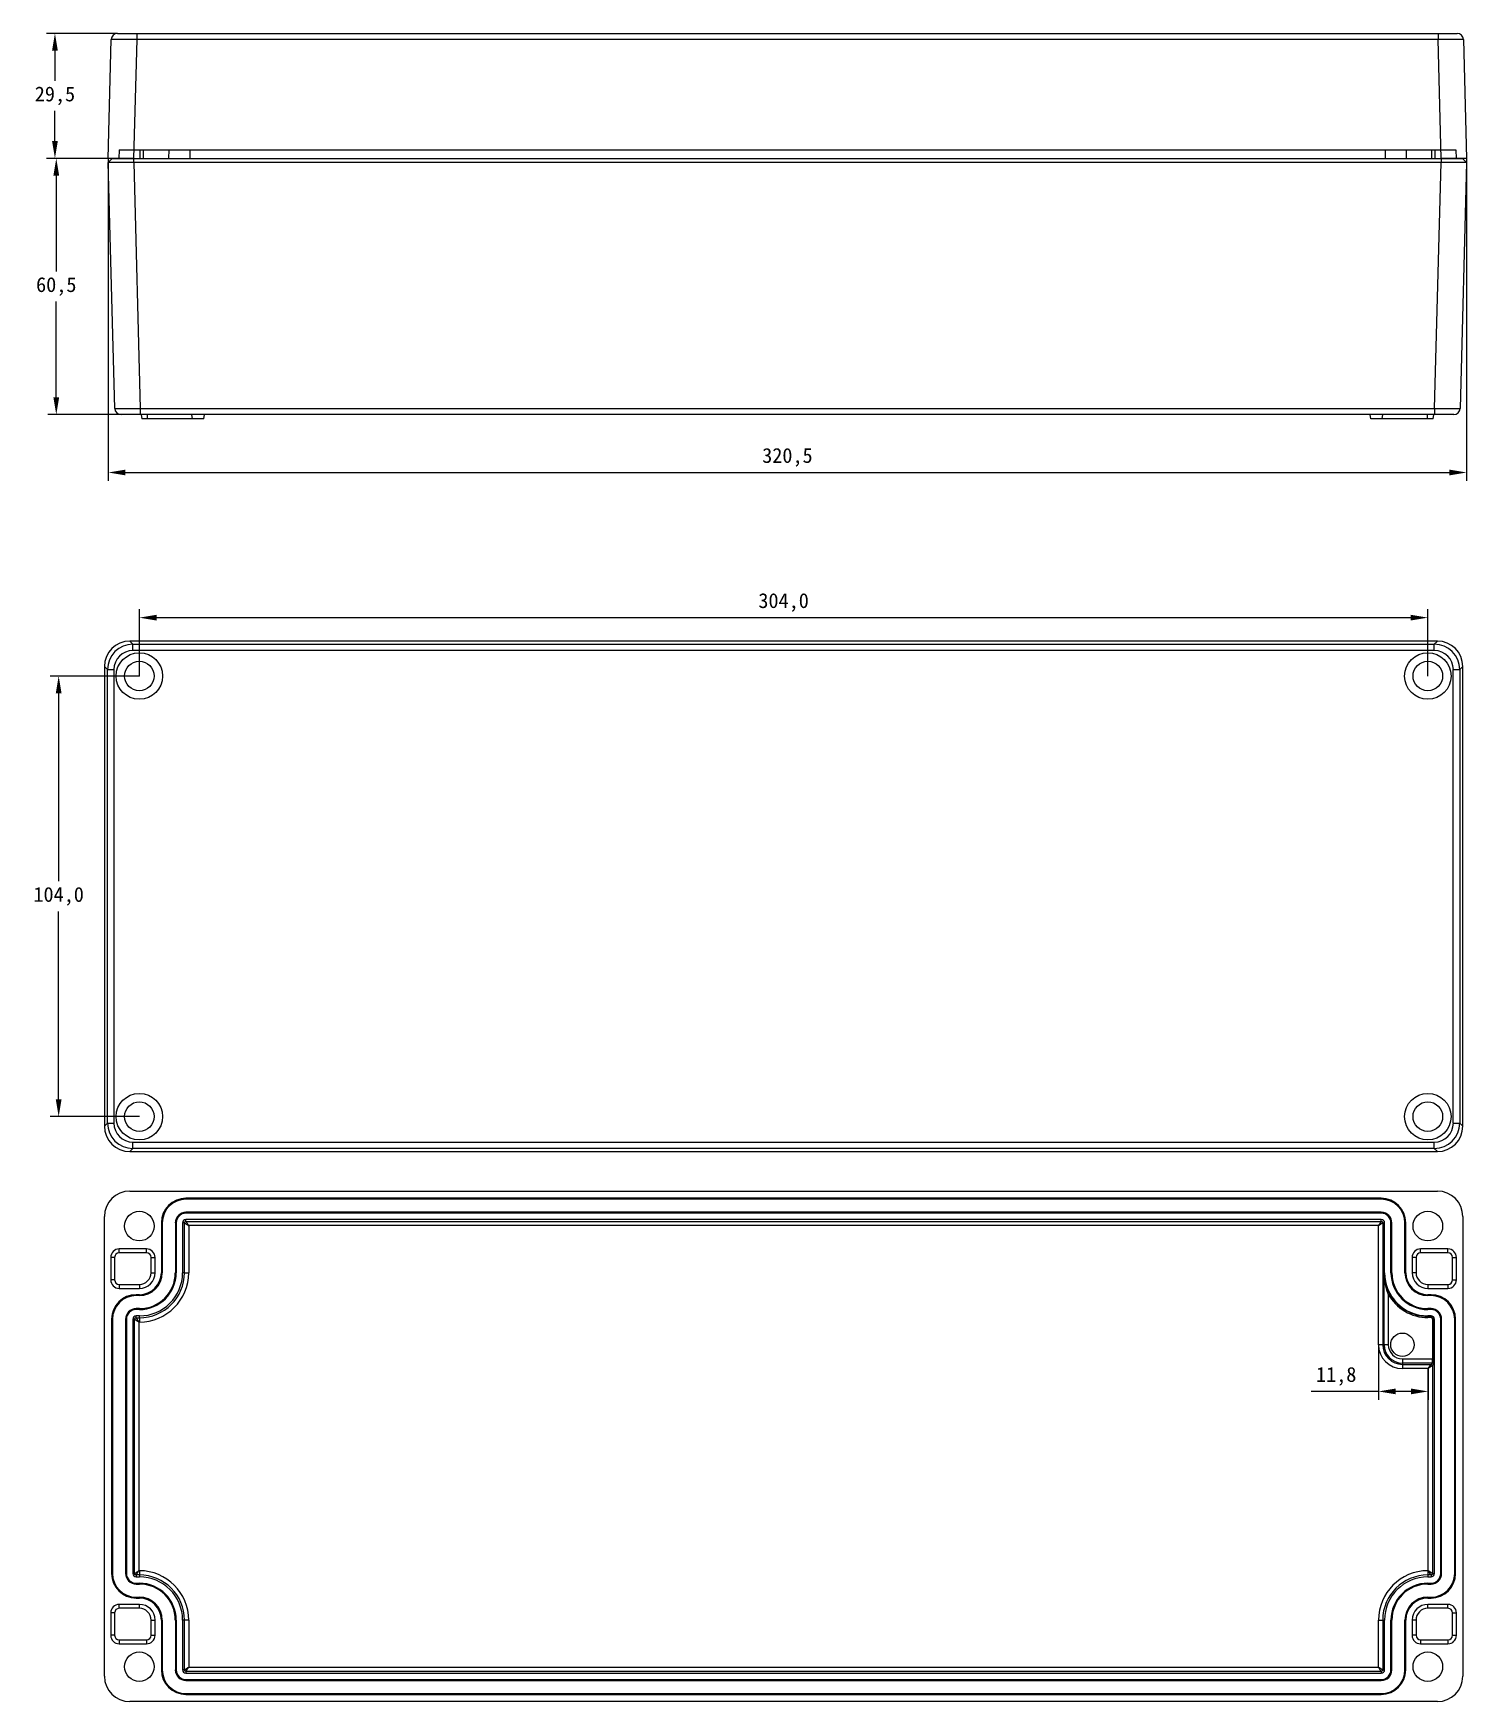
# Model space of a CAD drawing. Header units: millimetres. Extents: x 0 to 2221, y 0 to 841.
# Drawn here: x 1882.3 to 2220.5, y 112.3 to 506.1 of the extents above; entities that cross this region are included whole.
import ezdxf

# ---------------------------------------------------------------- set-up
doc = ezdxf.new("R2010")
doc.units = ezdxf.units.MM
doc.header["$PDSIZE"] = -1
doc.dimstyles.new('ISO-25', dxfattribs={"dimtxt": 2.5, "dimasz": 2.5, "dimexe": 1.25, "dimexo": 0.625, "dimtad": 1, "dimtxsty": 'Standard', "dimcen": 2.5, "dimadec": 0, "dimazin": 0, "dimtfac": 1, "dimtmove": 0, "dimatfit": 3, "dimfxl": 1, "dimarcsym": 0})

# ---------------------------------------------------------------- blocks, each defined once
blk = doc.blocks.new('*D42')
at = {"color": 0, "lineweight": -2, "transparency": 16777216}
for p, q in [((2199.7, 196.57), (2199.7, 183.54)), ((2211.45, 190.93), (2211.45, 183.54)), ((2199.7, 185.54), (2183.83, 185.54)), ((2207.37, 185.54), (2203.78, 185.54))]:
    blk.add_line(p, q, dxfattribs=at)
at = {"color": 0, "transparency": 16777216}
for points in [[(2203.78, 186.22), (2203.78, 184.86), (2199.7, 185.54)], [(2207.37, 186.22), (2207.37, 184.86), (2211.45, 185.54)]]:
    blk.add_solid(points, dxfattribs=at)
at = {"layer": 'Defpoints', "color": 0, "transparency": 16777216}
for p in [(2199.7, 196.57), (2211.45, 190.93), (2211.45, 185.54)]:
    blk.add_point(p, dxfattribs=at)
at = {"color": 0, "transparency": 16777216, "insert": (2189.73, 189.1), "char_height": 3.5, "attachment_point": 5}
blk.add_mtext('11,8', dxfattribs=at)
blk = doc.blocks.new('*D45')
at = {"color": 0, "lineweight": -2, "transparency": 16777216}
for p, q in [((1900, 476.59), (1900, 400.44)), ((2220.5, 476.59), (2220.5, 400.44)), ((1904.08, 402.44), (2216.42, 402.44))]:
    blk.add_line(p, q, dxfattribs=at)
at = {"color": 0, "transparency": 16777216}
for points in [[(1904.08, 403.12), (1904.08, 401.76), (1900, 402.44)], [(2216.42, 403.12), (2216.42, 401.76), (2220.5, 402.44)]]:
    blk.add_solid(points, dxfattribs=at)
at = {"layer": 'Defpoints', "color": 0, "transparency": 16777216}
for p in [(1900, 476.59), (2220.5, 476.59), (2220.5, 402.44)]:
    blk.add_point(p, dxfattribs=at)
at = {"color": 0, "transparency": 16777216, "insert": (2060.25, 406.01), "char_height": 3.5, "attachment_point": 5}
blk.add_mtext('320,5', dxfattribs=at)
blk = doc.blocks.new('*D46')
at = {"color": 0, "lineweight": -2, "transparency": 16777216}
for p, q in [((1902.23, 506.09), (1885.44, 506.09)), ((1887.44, 502.01), (1887.44, 494.91)), ((1887.44, 480.67), (1887.44, 487.77)), ((1900, 476.59), (1885.44, 476.59))]:
    blk.add_line(p, q, dxfattribs=at)
at = {"color": 0, "transparency": 16777216}
for points in [[(1886.76, 502.01), (1888.12, 502.01), (1887.44, 506.09)], [(1886.76, 480.67), (1888.12, 480.67), (1887.44, 476.59)]]:
    blk.add_solid(points, dxfattribs=at)
at = {"layer": 'Defpoints', "color": 0, "transparency": 16777216}
for p in [(1887.44, 506.09), (1902.23, 506.09), (1900, 476.59)]:
    blk.add_point(p, dxfattribs=at)
at = {"color": 0, "transparency": 16777216, "insert": (1887.44, 491.34), "char_height": 3.5, "attachment_point": 5}
blk.add_mtext('29,5', dxfattribs=at)
blk = doc.blocks.new('*D47')
at = {"color": 0, "lineweight": -2, "transparency": 16777216}
for p, q in [((1900.98, 476.59), (1885.75, 476.59)), ((1887.75, 472.51), (1887.75, 449.91)), ((1887.75, 420.17), (1887.75, 442.77)), ((1903.05, 416.09), (1885.75, 416.09))]:
    blk.add_line(p, q, dxfattribs=at)
at = {"color": 0, "transparency": 16777216}
for points in [[(1887.07, 472.51), (1888.43, 472.51), (1887.75, 476.59)], [(1887.07, 420.17), (1888.43, 420.17), (1887.75, 416.09)]]:
    blk.add_solid(points, dxfattribs=at)
at = {"layer": 'Defpoints', "color": 0, "transparency": 16777216}
for p in [(1900.98, 476.59), (1887.75, 416.09), (1903.05, 416.09)]:
    blk.add_point(p, dxfattribs=at)
at = {"color": 0, "transparency": 16777216, "insert": (1887.75, 446.34), "char_height": 3.5, "attachment_point": 5}
blk.add_mtext('60,5', dxfattribs=at)
blk = doc.blocks.new('*D49')
at = {"color": 0, "lineweight": -2, "transparency": 16777216}
for p, q in [((1907.35, 354.4), (1907.35, 370.18)), ((2211.35, 354.4), (2211.35, 370.18)), ((1911.43, 368.18), (2207.27, 368.18))]:
    blk.add_line(p, q, dxfattribs=at)
at = {"color": 0, "transparency": 16777216}
for points in [[(1911.43, 368.86), (1911.43, 367.5), (1907.35, 368.18)], [(2207.27, 368.86), (2207.27, 367.5), (2211.35, 368.18)]]:
    blk.add_solid(points, dxfattribs=at)
at = {"layer": 'Defpoints', "color": 0, "transparency": 16777216}
for p in [(2211.35, 368.18), (1907.35, 354.4), (2211.35, 354.4)]:
    blk.add_point(p, dxfattribs=at)
at = {"color": 0, "transparency": 16777216, "insert": (2059.35, 371.75), "char_height": 3.5, "attachment_point": 5}
blk.add_mtext('304,0', dxfattribs=at)
blk = doc.blocks.new('*D50')
at = {"color": 0, "lineweight": -2, "transparency": 16777216}
for p, q in [((1907.35, 354.4), (1886.31, 354.4)), ((1888.31, 350.32), (1888.31, 305.97)), ((1888.31, 254.48), (1888.31, 298.84)), ((1907.35, 250.4), (1886.31, 250.4))]:
    blk.add_line(p, q, dxfattribs=at)
at = {"color": 0, "transparency": 16777216}
for points in [[(1887.63, 350.32), (1888.99, 350.32), (1888.31, 354.4)], [(1887.63, 254.48), (1888.99, 254.48), (1888.31, 250.4)]]:
    blk.add_solid(points, dxfattribs=at)
at = {"layer": 'Defpoints', "color": 0, "transparency": 16777216}
for p in [(1907.35, 354.4), (1888.31, 250.4), (1907.35, 250.4)]:
    blk.add_point(p, dxfattribs=at)
at = {"color": 0, "transparency": 16777216, "insert": (1888.31, 302.4), "char_height": 3.5, "attachment_point": 5}
blk.add_mtext('104,0', dxfattribs=at)

msp = doc.modelspace()

# ---------------------------------------------------------------- linework, layer by layer
at = {"color": 7, "linetype": 'Continuous', "lineweight": 15}
for p, q in [((1900.001, 476.59), (1900.735, 504.629)), ((1902.235, 506.09), (1906.733, 506.09)), ((1906.733, 504.629), (1905.999, 476.59)), ((1906.733, 506.09), (2213.769, 506.09)), ((1906.733, 506.09), (1906.733, 504.629)), ((2213.769, 504.629), (1906.733, 504.629)), ((2213.769, 506.09), (2213.769, 504.629)), ((2213.769, 506.09), (2218.267, 506.09)), ((2214.503, 476.59), (2213.769, 504.629)), ((2219.767, 504.629), (2220.501, 476.59)), ((1905.999, 476.59), (1900.001, 476.59)), ((1900.027, 475.59), (1900.976, 476.59)), ((1900.976, 476.59), (1900.963, 476.576)), ((1902.553, 478.59), (1902.501, 476.59)), ((1902.553, 478.59), (1907.501, 478.59)), ((1905.999, 476.59), (2214.503, 476.59)), ((1906.025, 475.59), (1906.025, 476.59)), ((1906.025, 476.59), (2214.477, 476.59)), ((1907.501, 478.59), (1907.501, 476.59)), ((1907.501, 478.59), (1908.251, 478.59)), ((1908.251, 478.59), (1908.251, 476.59)), ((1908.251, 478.59), (1914.303, 478.59)), ((1914.303, 478.59), (1914.251, 476.59)), ((1914.303, 478.59), (1919.251, 478.59)), ((1919.251, 478.59), (1919.251, 476.59)), ((1919.251, 478.59), (2201.251, 478.59)), ((2201.251, 478.59), (2201.251, 476.59)), ((2201.251, 478.59), (2206.199, 478.59)), ((2206.199, 478.59), (2206.251, 476.59)), ((2206.199, 478.59), (2212.251, 478.59)), ((2212.251, 478.59), (2212.251, 476.59)), ((2212.251, 478.59), (2213.001, 478.59)), ((2213.001, 478.59), (2213.001, 476.59)), ((2213.001, 478.59), (2217.949, 478.59)), ((2214.477, 476.59), (2214.477, 475.59)), ((2220.501, 476.59), (2214.503, 476.59)), ((2217.949, 478.59), (2218.001, 476.59)), ((2219.54, 476.576), (2219.526, 476.59)), ((2219.526, 476.59), (2220.475, 475.59)), ((1901.547, 417.551), (1900.027, 475.59)), ((1906.025, 475.59), (1907.545, 417.551)), ((2214.477, 475.59), (1906.025, 475.59)), ((2212.957, 417.551), (2214.477, 475.59)), ((2220.475, 475.59), (2218.955, 417.551)), ((1907.545, 417.551), (2212.957, 417.551)), ((1907.545, 417.551), (1907.545, 416.09)), ((2212.957, 417.551), (2212.957, 416.09)), ((1907.545, 416.09), (1903.047, 416.09)), ((2212.957, 416.09), (1907.545, 416.09)), ((1907.751, 416.09), (1907.927, 415.09)), ((1909.251, 415.09), (1907.927, 415.09)), ((1909.251, 415.09), (1909.251, 416.09)), ((1919.927, 415.09), (1909.251, 415.09)), ((1919.927, 415.09), (1919.751, 416.09)), ((1922.575, 415.09), (1919.927, 415.09)), ((1922.575, 415.09), (1922.751, 416.09)), ((2197.927, 415.09), (2197.751, 416.09)), ((2200.575, 415.09), (2197.927, 415.09)), ((2200.575, 415.09), (2200.751, 416.09)), ((2211.251, 415.09), (2200.575, 415.09)), ((2211.251, 415.09), (2211.251, 416.09)), ((2212.575, 415.09), (2211.251, 415.09)), ((2212.575, 415.09), (2212.751, 416.09)), ((2217.456, 416.09), (2212.957, 416.09)), ((1905.098, 362.653), (1905.832, 361.919)), ((2213.602, 362.653), (1905.098, 362.653)), ((2212.868, 361.919), (2213.602, 362.653)), ((1905.832, 360.419), (1905.832, 361.919)), ((1905.832, 361.919), (2212.868, 361.919)), ((2212.868, 360.419), (1905.832, 360.419)), ((2212.868, 360.419), (2212.868, 361.919)), ((1899.834, 355.921), (1899.1, 356.655)), ((1899.1, 356.655), (1899.1, 248.151)), ((1899.834, 248.885), (1899.834, 355.921)), ((1899.834, 355.921), (1901.334, 355.921)), ((1901.334, 355.921), (1901.334, 248.885)), ((2217.366, 248.885), (2217.366, 355.921)), ((2217.366, 355.921), (2218.866, 355.921)), ((2219.6, 356.655), (2218.866, 355.921)), ((2218.866, 355.921), (2218.866, 248.885)), ((2219.6, 248.151), (2219.6, 356.655)), ((1899.1, 248.151), (1899.834, 248.885)), ((1899.834, 248.885), (1901.334, 248.885)), ((2217.366, 248.885), (2218.866, 248.885)), ((2218.866, 248.885), (2219.6, 248.151)), ((1905.832, 242.887), (1905.832, 244.386)), ((1905.832, 244.386), (2212.868, 244.386)), ((2212.868, 242.887), (2212.868, 244.386)), ((1905.832, 242.887), (1905.098, 242.153)), ((1905.098, 242.153), (2213.602, 242.153)), ((2212.868, 242.887), (1905.832, 242.887)), ((2213.602, 242.153), (2212.868, 242.887)), ((1905.098, 232.821), (2213.602, 232.821)), ((1918.35, 230.911), (1918.35, 231.121)), ((2200.35, 231.121), (1918.35, 231.121)), ((2200.35, 230.911), (1918.35, 230.911)), ((2200.35, 230.911), (2200.35, 231.121)), ((1899.1, 118.319), (1899.1, 226.823)), ((1912.76, 225.321), (1912.55, 225.321)), ((1912.55, 225.321), (1912.55, 213.571)), ((1912.76, 225.321), (1912.76, 213.571)), ((1915.841, 225.321), (1915.841, 213.571)), ((1915.841, 225.321), (1916.05, 225.321)), ((1916.05, 225.321), (1916.05, 213.571)), ((1917.55, 225.321), (1917.55, 213.571)), ((1917.996, 225.321), (1917.55, 225.321)), ((1917.996, 213.571), (1917.996, 225.321)), ((1918.35, 227.83), (1918.35, 227.621)), ((2200.35, 227.83), (1918.35, 227.83)), ((2200.35, 227.621), (1918.35, 227.621)), ((2200.35, 226.121), (1918.35, 226.121)), ((1918.35, 225.675), (1918.35, 226.121)), ((1918.35, 225.675), (2200.35, 225.675)), ((2199.705, 224.676), (1918.995, 224.676)), ((1918.995, 224.676), (1918.995, 213.571)), ((2199.705, 196.571), (2199.705, 224.676)), ((2200.35, 227.83), (2200.35, 227.621)), ((2200.35, 225.675), (2200.35, 226.121)), ((2200.705, 225.321), (2201.15, 225.321)), ((2200.705, 225.321), (2200.705, 196.571)), ((2201.15, 213.571), (2201.15, 225.321)), ((2202.86, 225.321), (2202.65, 225.321)), ((2202.65, 213.571), (2202.65, 225.321)), ((2202.86, 213.571), (2202.86, 225.321)), ((2205.941, 225.321), (2206.15, 225.321)), ((2205.941, 213.571), (2205.941, 225.321)), ((2206.15, 213.571), (2206.15, 225.321)), ((2219.6, 226.823), (2219.6, 118.319)), ((1900.6, 217.171), (1900.6, 211.871)), ((1901.526, 217.171), (1900.6, 217.171)), ((1901.526, 217.171), (1901.526, 211.871)), ((1909.05, 219.171), (1902.6, 219.171)), ((1902.6, 218.245), (1902.6, 219.171)), ((1909.05, 218.245), (1902.6, 218.245)), ((1909.05, 218.245), (1909.05, 219.171)), ((1910.125, 213.571), (1910.125, 217.171)), ((1910.125, 217.171), (1911.05, 217.171)), ((1911.05, 213.571), (1911.05, 217.171)), ((2207.65, 217.171), (2207.65, 213.571)), ((2208.576, 217.171), (2207.65, 217.171)), ((2208.576, 217.171), (2208.576, 213.571)), ((2216.1, 219.171), (2209.65, 219.171)), ((2209.65, 218.245), (2209.65, 219.171)), ((2216.1, 218.245), (2209.65, 218.245)), ((2216.1, 218.245), (2216.1, 219.171)), ((2217.175, 211.871), (2217.175, 217.171)), ((2217.175, 217.171), (2218.1, 217.171)), ((2218.1, 211.871), (2218.1, 217.171)), ((1910.125, 213.571), (1911.05, 213.571)), ((1912.76, 213.571), (1912.55, 213.571)), ((1915.841, 213.571), (1916.05, 213.571)), ((1917.996, 213.571), (1917.55, 213.571)), ((1917.996, 213.571), (1918.995, 213.571)), ((2201.02, 213.571), (2201.15, 213.571)), ((2201.02, 196.571), (2201.02, 213.571)), ((2202.86, 213.571), (2202.65, 213.571)), ((2205.941, 213.571), (2206.15, 213.571)), ((2208.576, 213.571), (2207.65, 213.571)), ((1901.526, 211.871), (1900.6, 211.871)), ((1902.6, 210.796), (1902.6, 209.871)), ((1902.6, 210.796), (1907.35, 210.796)), ((1902.6, 209.871), (1907.35, 209.871)), ((1907.35, 210.796), (1907.35, 209.871)), ((2211.35, 210.796), (2216.1, 210.796)), ((2211.35, 210.796), (2211.35, 209.871)), ((2211.35, 209.871), (2216.1, 209.871)), ((2216.1, 210.796), (2216.1, 209.871)), ((2217.175, 211.871), (2218.1, 211.871)), ((1907.35, 208.371), (1906.6, 208.371)), ((1906.6, 208.161), (1906.6, 208.371)), ((1907.35, 208.161), (1906.6, 208.161)), ((1906.6, 205.08), (1906.6, 204.871)), ((1907.35, 205.08), (1906.6, 205.08)), ((1907.35, 204.871), (1906.6, 204.871)), ((1907.35, 208.161), (1907.35, 208.371)), ((1907.35, 205.08), (1907.35, 204.871)), ((2202.019, 208.524), (2202.283, 208.667)), ((2202.019, 208.524), (2202.019, 196.571)), ((2212.1, 208.371), (2211.35, 208.371)), ((2211.35, 208.161), (2211.35, 208.371)), ((2212.1, 208.161), (2211.35, 208.161)), ((2211.35, 205.08), (2211.35, 204.871)), ((2212.1, 205.08), (2211.35, 205.08)), ((2212.1, 204.871), (2211.35, 204.871)), ((2212.1, 208.161), (2212.1, 208.371)), ((2212.1, 205.08), (2212.1, 204.871)), ((1900.8, 202.571), (1900.8, 142.571)), ((1901.01, 202.571), (1900.8, 202.571)), ((1901.01, 202.571), (1901.01, 142.571)), ((1904.091, 202.571), (1904.091, 142.571)), ((1904.091, 202.571), (1904.3, 202.571)), ((1904.3, 202.571), (1904.3, 142.571)), ((1906.246, 202.571), (1905.8, 202.571)), ((1905.8, 202.571), (1905.8, 142.571)), ((1906.246, 142.571), (1906.246, 202.571)), ((1906.6, 202.925), (1906.6, 203.371)), ((1907.35, 203.371), (1906.6, 203.371)), ((1906.6, 202.925), (1907.35, 202.925)), ((1907.245, 201.926), (1907.245, 143.216)), ((1907.35, 201.926), (1907.245, 201.926)), ((1907.35, 202.925), (1907.35, 203.371)), ((1907.35, 202.925), (1907.35, 201.926)), ((2211.35, 203.263), (2211.35, 203.371)), ((2212.1, 203.371), (2211.35, 203.371)), ((2211.35, 203.263), (2212.1, 203.263)), ((2211.35, 202.963), (2211.35, 203.263)), ((2212.1, 202.963), (2211.35, 202.963)), ((2212.1, 203.263), (2212.1, 203.371)), ((2212.1, 202.963), (2212.1, 203.263)), ((2212.492, 193.24), (2212.492, 202.571)), ((2212.492, 202.571), (2212.792, 202.571)), ((2212.792, 202.571), (2212.792, 193.24)), ((2212.792, 202.571), (2212.9, 202.571)), ((2212.9, 142.571), (2212.9, 202.571)), ((2214.61, 202.571), (2214.4, 202.571)), ((2214.4, 142.571), (2214.4, 202.571)), ((2214.61, 142.571), (2214.61, 202.571)), ((2217.691, 202.571), (2217.9, 202.571)), ((2217.691, 142.571), (2217.691, 202.571)), ((2217.9, 142.571), (2217.9, 202.571)), ((2200.705, 196.571), (2199.705, 196.571)), ((2201.02, 196.571), (2200.705, 196.571)), ((2202.019, 196.571), (2201.02, 196.571)), ((2205.35, 193.24), (2205.35, 192.24)), ((2205.35, 193.24), (2212.492, 193.24)), ((2212.492, 193.24), (2212.792, 193.24)), ((2212.47, 192.24), (2205.35, 192.24)), ((2205.35, 192.24), (2205.35, 191.925)), ((2205.35, 191.925), (2212.155, 191.925)), ((2205.35, 191.925), (2205.35, 190.926)), ((2211.455, 190.926), (2205.35, 190.926)), ((2211.455, 190.926), (2212.155, 191.925)), ((2212.455, 191.626), (2211.455, 190.926)), ((2211.455, 143.216), (2211.455, 190.926)), ((2212.155, 191.925), (2212.47, 192.24)), ((2212.77, 191.94), (2212.455, 191.626)), ((2212.455, 191.626), (2212.455, 142.571)), ((1901.01, 142.571), (1900.8, 142.571)), ((1904.091, 142.571), (1904.3, 142.571)), ((1906.246, 142.571), (1905.8, 142.571)), ((1906.6, 142.216), (1906.6, 141.771)), ((1907.35, 142.216), (1906.6, 142.216)), ((1906.6, 141.771), (1907.35, 141.771)), ((1907.245, 143.216), (1907.35, 143.216)), ((1907.35, 143.216), (1907.35, 142.216)), ((1907.35, 142.216), (1907.35, 141.771)), ((2211.35, 143.216), (2211.455, 143.216)), ((2211.35, 143.216), (2211.35, 142.216)), ((2211.35, 142.216), (2211.35, 141.771)), ((2212.1, 142.216), (2211.35, 142.216)), ((2211.35, 141.771), (2212.1, 141.771)), ((2212.1, 142.216), (2212.1, 141.771)), ((2212.455, 142.571), (2212.9, 142.571)), ((2214.61, 142.571), (2214.4, 142.571)), ((2217.691, 142.571), (2217.9, 142.571)), ((1906.6, 140.061), (1906.6, 140.271)), ((1906.6, 140.271), (1907.35, 140.271)), ((1906.6, 140.061), (1907.35, 140.061)), ((1907.35, 140.061), (1907.35, 140.271)), ((2211.35, 140.061), (2211.35, 140.271)), ((2211.35, 140.271), (2212.1, 140.271)), ((2211.35, 140.061), (2212.1, 140.061)), ((2212.1, 140.061), (2212.1, 140.271)), ((1907.35, 135.271), (1902.6, 135.271)), ((1902.6, 134.345), (1902.6, 135.271)), ((1907.35, 134.345), (1902.6, 134.345)), ((1906.6, 136.98), (1906.6, 136.771)), ((1906.6, 136.98), (1907.35, 136.98)), ((1906.6, 136.771), (1907.35, 136.771)), ((1907.35, 136.98), (1907.35, 136.771)), ((1907.35, 134.345), (1907.35, 135.271)), ((2211.35, 136.98), (2211.35, 136.771)), ((2211.35, 136.98), (2212.1, 136.98)), ((2211.35, 136.771), (2212.1, 136.771)), ((2211.35, 134.345), (2211.35, 135.271)), ((2216.1, 135.271), (2211.35, 135.271)), ((2216.1, 134.345), (2211.35, 134.345)), ((2212.1, 136.98), (2212.1, 136.771)), ((2216.1, 134.345), (2216.1, 135.271)), ((1900.6, 133.271), (1900.6, 127.971)), ((1901.526, 133.271), (1900.6, 133.271)), ((1901.526, 133.271), (1901.526, 127.971)), ((1910.125, 127.971), (1910.125, 131.571)), ((1910.125, 131.571), (1911.05, 131.571)), ((1911.05, 127.971), (1911.05, 131.571)), ((1912.55, 131.571), (1912.55, 119.821)), ((1912.76, 131.571), (1912.55, 131.571)), ((1912.76, 131.571), (1912.76, 119.821)), ((1915.841, 131.571), (1916.05, 131.571)), ((1915.841, 131.571), (1915.841, 119.821)), ((1916.05, 131.571), (1916.05, 119.821)), ((1917.55, 131.571), (1917.55, 119.821)), ((1917.996, 131.571), (1917.55, 131.571)), ((1917.996, 119.821), (1917.996, 131.571)), ((1918.995, 131.571), (1917.996, 131.571)), ((1918.995, 131.571), (1918.995, 120.466)), ((2199.705, 120.466), (2199.705, 131.571)), ((2199.705, 131.571), (2200.705, 131.571)), ((2200.705, 131.571), (2200.705, 119.821)), ((2200.705, 131.571), (2201.15, 131.571)), ((2201.15, 119.821), (2201.15, 131.571)), ((2202.86, 131.571), (2202.65, 131.571)), ((2202.65, 119.821), (2202.65, 131.571)), ((2202.86, 119.821), (2202.86, 131.571)), ((2205.941, 131.571), (2206.15, 131.571)), ((2205.941, 119.821), (2205.941, 131.571)), ((2206.15, 119.821), (2206.15, 131.571)), ((2208.576, 131.571), (2207.65, 131.571)), ((2207.65, 131.571), (2207.65, 127.971)), ((2208.576, 131.571), (2208.576, 127.971)), ((2217.175, 133.271), (2218.1, 133.271)), ((2217.175, 127.971), (2217.175, 133.271)), ((2218.1, 127.971), (2218.1, 133.271)), ((1901.526, 127.971), (1900.6, 127.971)), ((1902.6, 126.896), (1909.05, 126.896)), ((1902.6, 126.896), (1902.6, 125.971)), ((1909.05, 126.896), (1909.05, 125.971)), ((1910.125, 127.971), (1911.05, 127.971)), ((2208.576, 127.971), (2207.65, 127.971)), ((2209.65, 126.896), (2216.1, 126.896)), ((2209.65, 126.896), (2209.65, 125.971)), ((2216.1, 126.896), (2216.1, 125.971)), ((2217.175, 127.971), (2218.1, 127.971)), ((1902.6, 125.971), (1909.05, 125.971)), ((2209.65, 125.971), (2216.1, 125.971)), ((1912.76, 119.821), (1912.55, 119.821)), ((1915.841, 119.821), (1916.05, 119.821)), ((1917.996, 119.821), (1917.55, 119.821)), ((1918.35, 119.466), (1918.35, 119.021)), ((2200.35, 119.466), (1918.35, 119.466)), ((1918.35, 119.021), (2200.35, 119.021)), ((1918.995, 120.466), (2199.705, 120.466)), ((2200.35, 119.466), (2200.35, 119.021)), ((2200.705, 119.821), (2201.15, 119.821)), ((2202.86, 119.821), (2202.65, 119.821)), ((2205.941, 119.821), (2206.15, 119.821)), ((1918.35, 117.311), (1918.35, 117.521)), ((1918.35, 117.521), (2200.35, 117.521)), ((1918.35, 117.311), (2200.35, 117.311)), ((1918.35, 114.23), (1918.35, 114.021)), ((1918.35, 114.23), (2200.35, 114.23)), ((2200.35, 117.311), (2200.35, 117.521)), ((2200.35, 114.23), (2200.35, 114.021)), ((2213.602, 112.321), (1905.098, 112.321)), ((1918.35, 114.021), (2200.35, 114.021))]:
    msp.add_line(p, q, dxfattribs=at)
for centre, radius in [((1907.35, 354.403), 5.485), ((2211.35, 354.403), 5.485), ((1907.35, 354.403), 3.495), ((2211.35, 354.403), 3.495), ((1907.35, 250.403), 5.485), ((1907.35, 250.403), 3.495), ((2211.35, 250.403), 5.485), ((2211.35, 250.403), 3.495), ((1907.35, 224.571), 3.495), ((2211.35, 224.571), 3.495), ((2205.35, 196.571), 2.75), ((1907.35, 120.571), 3.495), ((2211.35, 120.571), 3.495)]:
    msp.add_circle(centre, radius, dxfattribs=at)
for centre, radius, start, end in [((1902.235, 504.59), 1.5, 90, 178.5), ((2218.267, 504.59), 1.5, 1.5, 90), ((1903.047, 417.59), 1.5, 181.5, 270), ((2217.456, 417.59), 1.5, 270, 358.5), ((1918.35, 225.321), 5.8, 90, 180), ((1918.35, 225.321), 5.59, 90, 180), ((2200.35, 225.321), 5.8, 0, 90), ((2200.35, 225.321), 5.59, 0, 90), ((1918.35, 225.321), 2.51, 90, 180), ((1918.35, 225.321), 2.3, 90, 180), ((1918.35, 225.321), 0.8, 90, 180), ((2200.35, 225.321), 2.51, 0, 90), ((2200.35, 225.321), 2.3, 0, 90), ((2200.35, 225.321), 0.8, 0, 90), ((1902.6, 217.171), 2, 90, 180), ((1902.6, 217.171), 1.075, 90, 180), ((1909.05, 217.171), 2, 0, 90), ((1909.05, 217.171), 1.075, 0, 90), ((2209.65, 217.171), 2, 90, 180), ((2209.65, 217.171), 1.075, 90, 180), ((2216.1, 217.171), 2, 0, 90), ((2216.1, 217.171), 1.075, 0, 90), ((1907.35, 213.571), 5.41, 270, 0), ((1907.35, 213.571), 5.2, 270, 0), ((1907.35, 213.571), 3.7, 270, 0), ((1907.35, 213.571), 8.49, 270, 0), ((1907.35, 213.571), 8.7, 270, 0), ((1907.35, 213.571), 10.2, 270, 0), ((1907.35, 213.571), 10.645, 270, 0), ((1907.35, 213.571), 2.775, 270, 0), ((1907.35, 213.571), 11.645, 270, 0), ((2211.35, 213.571), 10.2, 180, 270), ((2211.35, 213.571), 8.7, 180, 270), ((2211.35, 213.571), 8.49, 180, 270), ((2211.35, 213.571), 5.41, 180, 270), ((2211.35, 213.571), 5.2, 180, 270), ((2211.35, 213.571), 3.7, 180, 270), ((2211.35, 213.571), 2.775, 180, 270), ((1902.6, 211.871), 2, 180, 270), ((1902.6, 211.871), 1.075, 180, 270), ((2216.1, 211.871), 2, 270, 0), ((2216.1, 211.871), 1.075, 270, 0), ((1906.6, 202.571), 5.8, 90, 180), ((1906.6, 202.571), 5.59, 90, 180), ((1906.6, 202.571), 2.51, 90, 180), ((1906.6, 202.571), 2.3, 90, 180), ((2211.35, 213.571), 10.608, 208.40893, 270), ((2211.35, 213.571), 10.308, 208.40893, 270), ((2212.1, 202.571), 5.8, 0, 90), ((2212.1, 202.571), 5.59, 0, 90), ((2212.1, 202.571), 2.51, 0, 90), ((2212.1, 202.571), 2.3, 0, 90), ((1906.6, 202.571), 0.8, 90, 180), ((2212.1, 202.571), 0.8, 0, 90), ((2212.1, 202.571), 0.692, 0, 90), ((2212.1, 202.571), 0.392, 0, 90), ((2205.35, 196.571), 5.645, 180, 270), ((2205.35, 196.571), 4.645, 180, 270), ((2205.35, 196.571), 4.331, 180, 270), ((2205.35, 196.571), 3.331, 180, 270), ((2212.155, 191.625), 0.3, 0.02044, 89.97956), ((2212.469, 191.94), 0.3, 0.02044, 89.97956), ((1906.6, 142.571), 5.8, 180, 270), ((1906.6, 142.571), 5.59, 180, 270), ((1906.6, 142.571), 2.51, 180, 270), ((1906.6, 142.571), 2.3, 180, 270), ((1906.6, 142.571), 0.8, 180, 270), ((1907.35, 131.571), 11.645, 0, 90), ((1907.35, 131.571), 10.645, 0, 90), ((1907.35, 131.571), 10.2, 0, 90), ((2211.35, 131.571), 11.645, 90, 180), ((2211.35, 131.571), 10.645, 90, 180), ((2211.35, 131.571), 10.2, 90, 180), ((2212.1, 142.571), 0.8, 270, 0), ((2212.1, 142.571), 5.8, 270, 0), ((2212.1, 142.571), 2.51, 270, 0), ((2212.1, 142.571), 2.3, 270, 0), ((2212.1, 142.571), 5.59, 270, 0), ((1907.35, 131.571), 8.7, 0, 90), ((1907.35, 131.571), 8.49, 0, 90), ((2211.35, 131.571), 8.7, 90, 180), ((2211.35, 131.571), 8.49, 90, 180), ((1902.6, 133.271), 2, 90, 180), ((1902.6, 133.271), 1.075, 90, 180), ((1907.35, 131.571), 5.41, 0, 90), ((1907.35, 131.571), 5.2, 0, 90), ((1907.35, 131.571), 3.7, 0, 90), ((1907.35, 131.571), 2.775, 0, 90), ((2211.35, 131.571), 5.41, 90, 180), ((2211.35, 131.571), 5.2, 90, 180), ((2211.35, 131.571), 3.7, 90, 180), ((2211.35, 131.571), 2.775, 90, 180), ((2216.1, 133.271), 2, 0, 90), ((2216.1, 133.271), 1.075, 0, 90), ((1902.6, 127.971), 2, 180, 270), ((1902.6, 127.971), 1.075, 180, 270), ((1909.05, 127.971), 2, 270, 0), ((1909.05, 127.971), 1.075, 270, 0), ((2209.65, 127.971), 2, 180, 270), ((2209.65, 127.971), 1.075, 180, 270), ((2216.1, 127.971), 2, 270, 0), ((2216.1, 127.971), 1.075, 270, 0), ((1918.35, 119.821), 5.8, 180, 270), ((1918.35, 119.821), 5.59, 180, 270), ((1918.35, 119.821), 2.51, 180, 270), ((1918.35, 119.821), 2.3, 180, 270), ((1918.35, 119.821), 0.8, 180, 270), ((2200.35, 119.821), 0.8, 270, 0), ((2200.35, 119.821), 5.8, 270, 0), ((2200.35, 119.821), 5.59, 270, 0), ((2200.35, 119.821), 2.51, 270, 0), ((2200.35, 119.821), 2.3, 270, 0)]:
    msp.add_arc(centre, radius, start, end, dxfattribs=at)
for centre, major_axis, ratio, start_param, end_param in [((1906.736, 504.59), (-6.001, 0.039), 0.0065395, 4.7129458, 6.2830569), ((2213.766, 504.59), (-6.001, -0.039), 0.0065395, 3.1417211, 4.7118322), ((1907.548, 417.59), (6.001, 0.039), 0.0065395, 3.1417211, 4.7118322), ((2212.954, 417.59), (6.001, -0.039), 0.0065395, 4.7129458, 6.2830569), ((1905.102, 356.651), (-4.246, 4.246), 0.999315, 5.4981298, 7.0682409), ((2213.598, 356.651), (4.246, 4.246), 0.999315, 5.4981298, 7.0682409), ((1905.835, 355.918), (4.244, -4.244), 0.9996573, 2.3565371, 3.9266482), ((1905.835, 355.918), (-3.184, 3.184), 0.999315, 5.4981298, 7.0682409), ((2212.865, 355.918), (4.244, 4.244), 0.9996573, 5.4981298, 7.0682409), ((2212.865, 355.918), (3.184, 3.184), 0.999315, 5.4981298, 7.0682409), ((1905.102, 248.155), (-4.246, -4.246), 0.999315, 5.4981298, 7.0682409), ((1905.835, 248.888), (4.244, 4.244), 0.9996573, 2.3565371, 3.9266482), ((1905.835, 248.888), (-3.184, -3.184), 0.999315, 5.4981298, 7.0682409), ((2212.865, 248.888), (3.184, -3.184), 0.999315, 5.4981298, 7.0682409), ((2212.865, 248.888), (4.244, -4.244), 0.9996573, 5.4981298, 7.0682409), ((2213.598, 248.155), (4.246, -4.246), 0.999315, 5.4981298, 7.0682409), ((1905.102, 226.819), (-4.246, 4.246), 0.999315, 5.4981298, 7.0682409), ((2213.598, 226.819), (4.246, 4.246), 0.999315, 5.4981298, 7.0682409), ((2212.469, 193.24), (0, 1), 0.0226916, 3.1590459, 4.712389), ((2212.769, 193.24), (0, 1.3), 0.0174551, 3.1590459, 4.712389), ((1905.102, 118.323), (-4.246, -4.246), 0.999315, 5.4981298, 7.0682409), ((2213.598, 118.323), (4.246, -4.246), 0.999315, 5.4981298, 7.0682409)]:
    msp.add_ellipse(centre, major_axis=major_axis, ratio=ratio, start_param=start_param, end_param=end_param, dxfattribs=at)
for points, knots in [([(1900.976, 476.59), (1900.977, 476.59), (1900.978, 476.59), (1900.99, 476.59), (1901.01, 476.59), (1901.037, 476.59), (1901.075, 476.59), (1901.125, 476.59), (1901.213, 476.59), (1901.353, 476.59), (1901.565, 476.59), (1901.82, 476.59), (1902.116, 476.59), (1902.449, 476.59), (1902.817, 476.59), (1903.215, 476.59), (1903.641, 476.59), (1904.09, 476.59), (1904.557, 476.59), (1904.958, 476.59), (1905.284, 476.59), (1905.53, 476.59), (1905.777, 476.59), (1905.942, 476.59), (1906.025, 476.59)], [0, 0, 0, 0, 0.025054, 0.0500474, 0.0750186, 0.1000064, 0.1250492, 0.1562608, 0.1875654, 0.2500593, 0.3125502, 0.3750388, 0.4375257, 0.5000119, 0.562498, 0.624985, 0.6874735, 0.7499644, 0.8124583, 0.8749557, 0.9061709, 0.9374759, 0.9687006, 1, 1, 1, 1]), ([(2214.477, 476.59), (2214.543, 476.59), (2214.675, 476.59), (2214.873, 476.59), (2215.071, 476.59), (2215.267, 476.59), (2215.479, 476.59), (2215.704, 476.59), (2216.023, 476.59), (2216.413, 476.59), (2216.861, 476.59), (2217.287, 476.59), (2217.686, 476.59), (2218.053, 476.59), (2218.387, 476.59), (2218.682, 476.59), (2218.937, 476.59), (2219.15, 476.59), (2219.317, 476.59), (2219.417, 476.59), (2219.474, 476.59), (2219.504, 476.59), (2219.523, 476.59), (2219.525, 476.59), (2219.526, 476.59)], [0, 0, 0, 0, 0.025054, 0.0500474, 0.0750186, 0.1000064, 0.1250492, 0.1562608, 0.1875654, 0.2500593, 0.3125502, 0.3750388, 0.4375257, 0.5000119, 0.562498, 0.624985, 0.6874735, 0.7499644, 0.8124583, 0.8749557, 0.9061709, 0.9374759, 0.9687006, 1, 1, 1, 1]), ([(1906.025, 475.59), (1905.944, 475.59), (1905.781, 475.589), (1905.539, 475.588), (1905.299, 475.587), (1905.063, 475.587), (1904.83, 475.586), (1904.601, 475.585), (1904.377, 475.584), (1904.156, 475.584), (1903.941, 475.583), (1903.432, 475.582), (1902.669, 475.58), (1901.757, 475.58), (1901.008, 475.58), (1900.563, 475.582), (1900.32, 475.584), (1900.192, 475.585), (1900.099, 475.587), (1900.039, 475.588), (1900.031, 475.59), (1900.027, 475.59)], [0, 0, 0, 0, 0.0260065, 0.0517942, 0.0773631, 0.1027132, 0.1278445, 0.1527572, 0.1774511, 0.2019263, 0.2261829, 0.2502209, 0.375934, 0.5000241, 0.6241091, 0.7498274, 0.7981107, 0.8472695, 0.8973038, 0.9482139, 1, 1, 1, 1]), ([(2220.475, 475.59), (2220.474, 475.59), (2220.472, 475.589), (2220.457, 475.588), (2220.432, 475.587), (2220.399, 475.587), (2220.356, 475.586), (2220.305, 475.585), (2220.245, 475.584), (2220.178, 475.584), (2220.102, 475.583), (2219.903, 475.582), (2219.495, 475.58), (2218.745, 475.58), (2217.833, 475.58), (2217.003, 475.582), (2216.345, 475.584), (2215.9, 475.585), (2215.438, 475.587), (2214.962, 475.588), (2214.64, 475.59), (2214.477, 475.59)], [0, 0, 0, 0, 0.0260065, 0.0517942, 0.0773631, 0.1027132, 0.1278445, 0.1527572, 0.1774511, 0.2019263, 0.2261829, 0.2502209, 0.375934, 0.5000241, 0.6241091, 0.7498274, 0.7981107, 0.8472695, 0.8973038, 0.9482139, 1, 1, 1, 1]), ([(1917.996, 225.321), (1917.997, 225.341), (1917.999, 225.383), (1918.015, 225.443), (1918.041, 225.499), (1918.077, 225.55), (1918.121, 225.594), (1918.172, 225.63), (1918.228, 225.656), (1918.288, 225.672), (1918.33, 225.674), (1918.35, 225.675)], [0, 0, 0, 0, 0.1111251, 0.2222397, 0.3333468, 0.4444494, 0.5555506, 0.6666532, 0.7777603, 0.8888749, 1, 1, 1, 1]), ([(1917.996, 225.321), (1917.997, 225.321), (1918.003, 225.317), (1918.022, 225.306), (1918.03, 225.301), (1918.049, 225.289), (1918.06, 225.283), (1918.085, 225.267), (1918.1, 225.257), (1918.132, 225.236), (1918.15, 225.225), (1918.187, 225.201), (1918.208, 225.188), (1918.25, 225.16), (1918.273, 225.146), (1918.322, 225.114), (1918.348, 225.098), (1918.401, 225.063), (1918.428, 225.045), (1918.484, 225.009), (1918.513, 224.99), (1918.572, 224.952), (1918.602, 224.932), (1918.692, 224.873), (1918.754, 224.833), (1918.876, 224.753), (1918.937, 224.713), (1918.995, 224.676)], [0, 0, 0, 0, 0.1108222, 0.1108222, 0.1662333, 0.1662333, 0.2216444, 0.2216444, 0.2846824, 0.2846824, 0.3477203, 0.3477203, 0.4107583, 0.4107583, 0.4737963, 0.4737963, 0.5408893, 0.5408893, 0.6079823, 0.6079823, 0.6750753, 0.6750753, 0.7421683, 0.7421683, 0.8710841, 0.8710841, 1, 1, 1, 1]), ([(1918.35, 225.675), (1918.351, 225.674), (1918.351, 225.672), (1918.359, 225.66), (1918.37, 225.641), (1918.387, 225.615), (1918.416, 225.567), (1918.47, 225.483), (1918.554, 225.353), (1918.655, 225.199), (1918.756, 225.042), (1918.873, 224.865), (1918.95, 224.745), (1918.995, 224.676)], [0, 0, 0, 0, 0.0487959, 0.0980771, 0.1479883, 0.1986691, 0.2502524, 0.369918, 0.5002796, 0.6173212, 0.7501337, 0.8538696, 1, 1, 1, 1]), ([(2200.35, 225.675), (2200.35, 225.674), (2200.347, 225.668), (2200.335, 225.649), (2200.33, 225.641), (2200.319, 225.622), (2200.312, 225.611), (2200.296, 225.586), (2200.286, 225.571), (2200.266, 225.539), (2200.254, 225.521), (2200.23, 225.484), (2200.217, 225.463), (2200.19, 225.421), (2200.175, 225.398), (2200.144, 225.349), (2200.127, 225.323), (2200.092, 225.27), (2200.075, 225.243), (2200.038, 225.187), (2200.02, 225.158), (2199.981, 225.099), (2199.962, 225.069), (2199.903, 224.979), (2199.862, 224.917), (2199.782, 224.795), (2199.743, 224.734), (2199.705, 224.676)], [0, 0, 0, 0, 0.1108222, 0.1108222, 0.1662333, 0.1662333, 0.2216444, 0.2216444, 0.2846824, 0.2846824, 0.3477203, 0.3477203, 0.4107583, 0.4107583, 0.4737963, 0.4737963, 0.5408893, 0.5408893, 0.6079823, 0.6079823, 0.6750753, 0.6750753, 0.7421683, 0.7421683, 0.8710841, 0.8710841, 1, 1, 1, 1]), ([(2200.705, 225.321), (2200.704, 225.32), (2200.701, 225.32), (2200.689, 225.312), (2200.67, 225.301), (2200.644, 225.284), (2200.596, 225.255), (2200.512, 225.201), (2200.382, 225.117), (2200.228, 225.016), (2200.071, 224.915), (2199.894, 224.798), (2199.775, 224.721), (2199.705, 224.676)], [0, 0, 0, 0, 0.0487959, 0.0980771, 0.1479883, 0.1986691, 0.2502524, 0.369918, 0.5002796, 0.6173212, 0.7501337, 0.8538696, 1, 1, 1, 1]), ([(2200.35, 225.675), (2200.371, 225.674), (2200.412, 225.672), (2200.472, 225.656), (2200.528, 225.63), (2200.579, 225.594), (2200.623, 225.55), (2200.659, 225.499), (2200.685, 225.443), (2200.702, 225.383), (2200.704, 225.341), (2200.705, 225.321)], [0, 0, 0, 0, 0.1111289, 0.2222464, 0.3333555, 0.4444591, 0.5555603, 0.666662, 0.7777671, 0.8888788, 1, 1, 1, 1]), ([(2202.283, 208.667), (2202.071, 209.059), (2201.888, 209.456), (2201.573, 210.264), (2201.442, 210.677), (2201.233, 211.499), (2201.156, 211.91), (2201.076, 212.53), (2201.056, 212.738), (2201.028, 213.154), (2201.021, 213.364), (2201.02, 213.571)], [0, 0, 0, 0, 0.25, 0.25, 0.5, 0.5, 0.75, 0.75, 0.875, 0.875, 1, 1, 1, 1]), ([(2202.019, 208.524), (2201.849, 208.933), (2201.703, 209.346), (2201.454, 210.18), (2201.351, 210.603), (2201.187, 211.448), (2201.126, 211.87), (2201.043, 212.718), (2201.022, 213.147), (2201.02, 213.571)], [0, 0, 0, 0, 0.25, 0.25, 0.5, 0.5, 0.75, 0.75, 1, 1, 1, 1]), ([(1906.246, 202.571), (1906.247, 202.591), (1906.249, 202.633), (1906.265, 202.693), (1906.291, 202.749), (1906.327, 202.8), (1906.371, 202.844), (1906.422, 202.88), (1906.478, 202.906), (1906.538, 202.922), (1906.58, 202.924), (1906.6, 202.925)], [0, 0, 0, 0, 0.1111251, 0.2222397, 0.3333468, 0.4444494, 0.5555506, 0.6666532, 0.7777603, 0.8888749, 1, 1, 1, 1]), ([(1906.246, 202.571), (1906.247, 202.571), (1906.253, 202.567), (1906.272, 202.556), (1906.28, 202.551), (1906.299, 202.539), (1906.31, 202.533), (1906.335, 202.517), (1906.35, 202.507), (1906.382, 202.486), (1906.4, 202.475), (1906.437, 202.451), (1906.458, 202.438), (1906.5, 202.41), (1906.523, 202.396), (1906.572, 202.364), (1906.598, 202.348), (1906.651, 202.313), (1906.678, 202.295), (1906.734, 202.259), (1906.763, 202.24), (1906.822, 202.202), (1906.852, 202.182), (1906.942, 202.123), (1907.004, 202.083), (1907.126, 202.003), (1907.187, 201.963), (1907.245, 201.926)], [0, 0, 0, 0, 0.1108222, 0.1108222, 0.1662333, 0.1662333, 0.2216444, 0.2216444, 0.2846824, 0.2846824, 0.3477203, 0.3477203, 0.4107583, 0.4107583, 0.4737963, 0.4737963, 0.5408893, 0.5408893, 0.6079823, 0.6079823, 0.6750753, 0.6750753, 0.7421683, 0.7421683, 0.8710841, 0.8710841, 1, 1, 1, 1]), ([(1906.6, 202.925), (1906.601, 202.924), (1906.601, 202.922), (1906.609, 202.91), (1906.62, 202.891), (1906.637, 202.865), (1906.666, 202.817), (1906.72, 202.733), (1906.804, 202.603), (1906.905, 202.449), (1907.006, 202.292), (1907.123, 202.115), (1907.2, 201.995), (1907.245, 201.926)], [0, 0, 0, 0, 0.0487959, 0.0980771, 0.1479883, 0.1986691, 0.2502524, 0.369918, 0.5002796, 0.6173212, 0.7501337, 0.8538696, 1, 1, 1, 1]), ([(1906.246, 142.571), (1906.247, 142.571), (1906.253, 142.574), (1906.272, 142.586), (1906.28, 142.591), (1906.299, 142.602), (1906.31, 142.609), (1906.335, 142.625), (1906.35, 142.635), (1906.382, 142.655), (1906.4, 142.667), (1906.437, 142.691), (1906.458, 142.704), (1906.5, 142.731), (1906.523, 142.746), (1906.572, 142.777), (1906.598, 142.794), (1906.651, 142.829), (1906.678, 142.846), (1906.734, 142.883), (1906.763, 142.901), (1906.822, 142.94), (1906.852, 142.959), (1906.942, 143.018), (1907.004, 143.059), (1907.126, 143.139), (1907.187, 143.178), (1907.245, 143.216)], [0, 0, 0, 0, 0.1108222, 0.1108222, 0.1662333, 0.1662333, 0.2216444, 0.2216444, 0.2846824, 0.2846824, 0.3477203, 0.3477203, 0.4107583, 0.4107583, 0.4737963, 0.4737963, 0.5408893, 0.5408893, 0.6079823, 0.6079823, 0.6750753, 0.6750753, 0.7421683, 0.7421683, 0.8710841, 0.8710841, 1, 1, 1, 1]), ([(1906.6, 142.216), (1906.58, 142.217), (1906.538, 142.219), (1906.478, 142.236), (1906.422, 142.262), (1906.371, 142.298), (1906.327, 142.342), (1906.291, 142.393), (1906.265, 142.449), (1906.249, 142.509), (1906.247, 142.55), (1906.246, 142.571)], [0, 0, 0, 0, 0.1111251, 0.2222397, 0.3333468, 0.4444494, 0.5555506, 0.6666532, 0.7777603, 0.8888749, 1, 1, 1, 1]), ([(1906.6, 142.216), (1906.601, 142.217), (1906.601, 142.22), (1906.609, 142.232), (1906.62, 142.251), (1906.637, 142.277), (1906.666, 142.325), (1906.72, 142.409), (1906.804, 142.539), (1906.905, 142.693), (1907.006, 142.85), (1907.123, 143.027), (1907.2, 143.146), (1907.245, 143.216)], [0, 0, 0, 0, 0.0488042, 0.0980895, 0.1480008, 0.1986774, 0.2502526, 0.369946, 0.5002798, 0.6173498, 0.7501337, 0.8538903, 1, 1, 1, 1]), ([(2212.1, 142.216), (2212.1, 142.217), (2212.097, 142.224), (2212.085, 142.243), (2212.08, 142.251), (2212.069, 142.27), (2212.062, 142.28), (2212.046, 142.305), (2212.036, 142.32), (2212.016, 142.353), (2212.004, 142.37), (2211.98, 142.408), (2211.967, 142.428), (2211.94, 142.471), (2211.925, 142.494), (2211.894, 142.542), (2211.877, 142.568), (2211.842, 142.622), (2211.825, 142.649), (2211.788, 142.705), (2211.77, 142.733), (2211.731, 142.792), (2211.712, 142.822), (2211.653, 142.913), (2211.612, 142.975), (2211.532, 143.097), (2211.493, 143.158), (2211.455, 143.216)], [0, 0, 0, 0, 0.1108222, 0.1108222, 0.1662333, 0.1662333, 0.2216444, 0.2216444, 0.2846824, 0.2846824, 0.3477203, 0.3477203, 0.4107583, 0.4107583, 0.4737963, 0.4737963, 0.5408893, 0.5408893, 0.6079823, 0.6079823, 0.6750753, 0.6750753, 0.7421683, 0.7421683, 0.8710841, 0.8710841, 1, 1, 1, 1]), ([(2212.455, 142.571), (2212.454, 142.571), (2212.447, 142.574), (2212.428, 142.586), (2212.42, 142.591), (2212.401, 142.602), (2212.391, 142.609), (2212.366, 142.625), (2212.351, 142.635), (2212.318, 142.655), (2212.301, 142.667), (2212.263, 142.691), (2212.243, 142.704), (2212.2, 142.731), (2212.177, 142.746), (2212.129, 142.777), (2212.103, 142.794), (2212.049, 142.829), (2212.022, 142.846), (2211.966, 142.883), (2211.938, 142.901), (2211.879, 142.94), (2211.849, 142.959), (2211.758, 143.018), (2211.696, 143.059), (2211.574, 143.139), (2211.513, 143.178), (2211.455, 143.216)], [0, 0, 0, 0, 0.1108222, 0.1108222, 0.1662333, 0.1662333, 0.2216444, 0.2216444, 0.2846824, 0.2846824, 0.3477203, 0.3477203, 0.4107583, 0.4107583, 0.4737963, 0.4737963, 0.5408893, 0.5408893, 0.6079823, 0.6079823, 0.6750753, 0.6750753, 0.7421683, 0.7421683, 0.8710841, 0.8710841, 1, 1, 1, 1]), ([(2212.455, 142.571), (2212.454, 142.55), (2212.452, 142.509), (2212.435, 142.449), (2212.409, 142.393), (2212.373, 142.342), (2212.329, 142.298), (2212.278, 142.262), (2212.222, 142.236), (2212.162, 142.219), (2212.121, 142.217), (2212.1, 142.216)], [0, 0, 0, 0, 0.1111212, 0.2222329, 0.333338, 0.4444397, 0.5555409, 0.6666445, 0.7777536, 0.8888711, 1, 1, 1, 1]), ([(1917.996, 119.821), (1917.997, 119.821), (1918.003, 119.824), (1918.022, 119.836), (1918.03, 119.841), (1918.049, 119.852), (1918.06, 119.859), (1918.085, 119.875), (1918.1, 119.885), (1918.132, 119.905), (1918.15, 119.917), (1918.187, 119.941), (1918.208, 119.954), (1918.25, 119.981), (1918.273, 119.996), (1918.322, 120.027), (1918.348, 120.044), (1918.401, 120.079), (1918.428, 120.096), (1918.484, 120.133), (1918.513, 120.151), (1918.572, 120.19), (1918.602, 120.209), (1918.692, 120.268), (1918.754, 120.309), (1918.876, 120.389), (1918.937, 120.428), (1918.995, 120.466)], [0, 0, 0, 0, 0.1108222, 0.1108222, 0.1662333, 0.1662333, 0.2216444, 0.2216444, 0.2846824, 0.2846824, 0.3477203, 0.3477203, 0.4107583, 0.4107583, 0.4737963, 0.4737963, 0.5408893, 0.5408893, 0.6079823, 0.6079823, 0.6750753, 0.6750753, 0.7421683, 0.7421683, 0.8710841, 0.8710841, 1, 1, 1, 1]), ([(1918.35, 119.466), (1918.33, 119.467), (1918.288, 119.469), (1918.228, 119.486), (1918.172, 119.512), (1918.121, 119.548), (1918.077, 119.592), (1918.041, 119.643), (1918.015, 119.699), (1917.999, 119.759), (1917.997, 119.8), (1917.996, 119.821)], [0, 0, 0, 0, 0.1111251, 0.2222397, 0.3333468, 0.4444494, 0.5555506, 0.6666532, 0.7777603, 0.8888749, 1, 1, 1, 1]), ([(1918.35, 119.466), (1918.351, 119.467), (1918.351, 119.47), (1918.359, 119.482), (1918.37, 119.501), (1918.387, 119.527), (1918.416, 119.575), (1918.47, 119.659), (1918.554, 119.789), (1918.655, 119.943), (1918.756, 120.1), (1918.873, 120.277), (1918.95, 120.396), (1918.995, 120.466)], [0, 0, 0, 0, 0.04880419, 0.09808951, 0.14800077, 0.19867738, 0.25025257, 0.36994597, 0.50027976, 0.61734982, 0.75013373, 0.85389028, 1, 1, 1, 1]), ([(2200.705, 119.821), (2200.704, 119.821), (2200.701, 119.822), (2200.689, 119.829), (2200.67, 119.841), (2200.644, 119.857), (2200.596, 119.887), (2200.512, 119.941), (2200.382, 120.025), (2200.228, 120.125), (2200.071, 120.227), (2199.894, 120.343), (2199.775, 120.421), (2199.705, 120.466)], [0, 0, 0, 0, 0.0488042, 0.0980895, 0.1480008, 0.1986774, 0.2502526, 0.369946, 0.5002798, 0.6173498, 0.7501337, 0.8538903, 1, 1, 1, 1]), ([(2200.35, 119.466), (2200.35, 119.467), (2200.347, 119.474), (2200.335, 119.493), (2200.33, 119.501), (2200.319, 119.52), (2200.312, 119.53), (2200.296, 119.555), (2200.286, 119.57), (2200.266, 119.603), (2200.254, 119.62), (2200.23, 119.658), (2200.217, 119.678), (2200.19, 119.721), (2200.175, 119.744), (2200.144, 119.792), (2200.127, 119.818), (2200.092, 119.872), (2200.075, 119.899), (2200.038, 119.955), (2200.02, 119.983), (2199.981, 120.042), (2199.962, 120.072), (2199.903, 120.163), (2199.862, 120.225), (2199.782, 120.347), (2199.743, 120.408), (2199.705, 120.466)], [0, 0, 0, 0, 0.1108222, 0.1108222, 0.1662333, 0.1662333, 0.2216444, 0.2216444, 0.2846824, 0.2846824, 0.3477203, 0.3477203, 0.4107583, 0.4107583, 0.4737963, 0.4737963, 0.5408893, 0.5408893, 0.6079823, 0.6079823, 0.6750753, 0.6750753, 0.7421683, 0.7421683, 0.8710841, 0.8710841, 1, 1, 1, 1]), ([(2200.705, 119.821), (2200.704, 119.8), (2200.702, 119.759), (2200.685, 119.699), (2200.659, 119.643), (2200.623, 119.592), (2200.579, 119.548), (2200.528, 119.512), (2200.472, 119.486), (2200.412, 119.469), (2200.371, 119.467), (2200.35, 119.466)], [0, 0, 0, 0, 0.1111212, 0.2222329, 0.333338, 0.4444397, 0.5555409, 0.6666445, 0.7777536, 0.8888711, 1, 1, 1, 1])]:
    msp.add_open_spline(points, degree=3, knots=knots, dxfattribs=at)

# ---------------------------------------------------------------- dimensions: what is measured, and where the dimension line sits
at = {"color": 7}
for base, p1, p2, picture, middle in [((1887.445, 506.09), (1900.001, 476.59), (1902.235, 506.09), '*D46', (1887.445, 491.34)), ((1887.755, 416.09), (1900.976, 476.59), (1903.047, 416.09), '*D47', (1887.755, 446.34)), ((1888.313, 250.403), (1907.35, 354.403), (1907.35, 250.403), '*D50', (1888.313, 302.403))]:
    dim = msp.add_linear_dim(base=base, p1=p1, p2=p2, angle=90, dimstyle='ISO-25', override={"dimtxt": 3.5, "dimasz": 4.08, "dimexe": 2, "dimexo": 0, "dimgap": 1.524, "dimtih": 1, "dimtoh": 1, "dimdec": 1, "dimzin": 0, "dimadec": 2, "dimtdec": 1, "dimtzin": 0}, dxfattribs=at)
    dim.commit()
    dim.dimension.update_dxf_attribs({"geometry": picture, "text_midpoint": middle})
for base, p1, p2, picture, middle in [((2220.501, 402.44), (1900.001, 476.59), (2220.501, 476.59), '*D45', (2060.251, 406.005)), ((2211.35, 368.183), (1907.35, 354.403), (2211.35, 354.403), '*D49', (2059.35, 371.748))]:
    dim = msp.add_linear_dim(base=base, p1=p1, p2=p2, dimstyle='ISO-25', override={"dimtxt": 3.5, "dimasz": 4.08, "dimexe": 2, "dimexo": 0, "dimgap": 1.524, "dimtih": 1, "dimtoh": 1, "dimdec": 1, "dimzin": 0, "dimadec": 2, "dimtdec": 1, "dimtzin": 0}, dxfattribs=at)
    dim.commit()
    dim.dimension.update_dxf_attribs({"geometry": picture, "text_midpoint": middle})
dim = msp.add_linear_dim(base=(2211.454879655, 185.536053888), p1=(2199.704879655, 196.570865929), p2=(2211.454879655, 190.925609445), dimstyle='ISO-25', override={"dimtxt": 3.5, "dimasz": 4.08, "dimexe": 2, "dimexo": 0, "dimgap": 1.524, "dimtih": 1, "dimtoh": 1, "dimdec": 1, "dimzin": 0, "dimadec": 2, "dimtdec": 1, "dimtzin": 0})
dim.commit()
dim.dimension.update_dxf_attribs({"geometry": '*D42', "text_midpoint": (2189.725879655, 185.536053888), "dimtype": 160})

doc.saveas('drawing.dxf')
